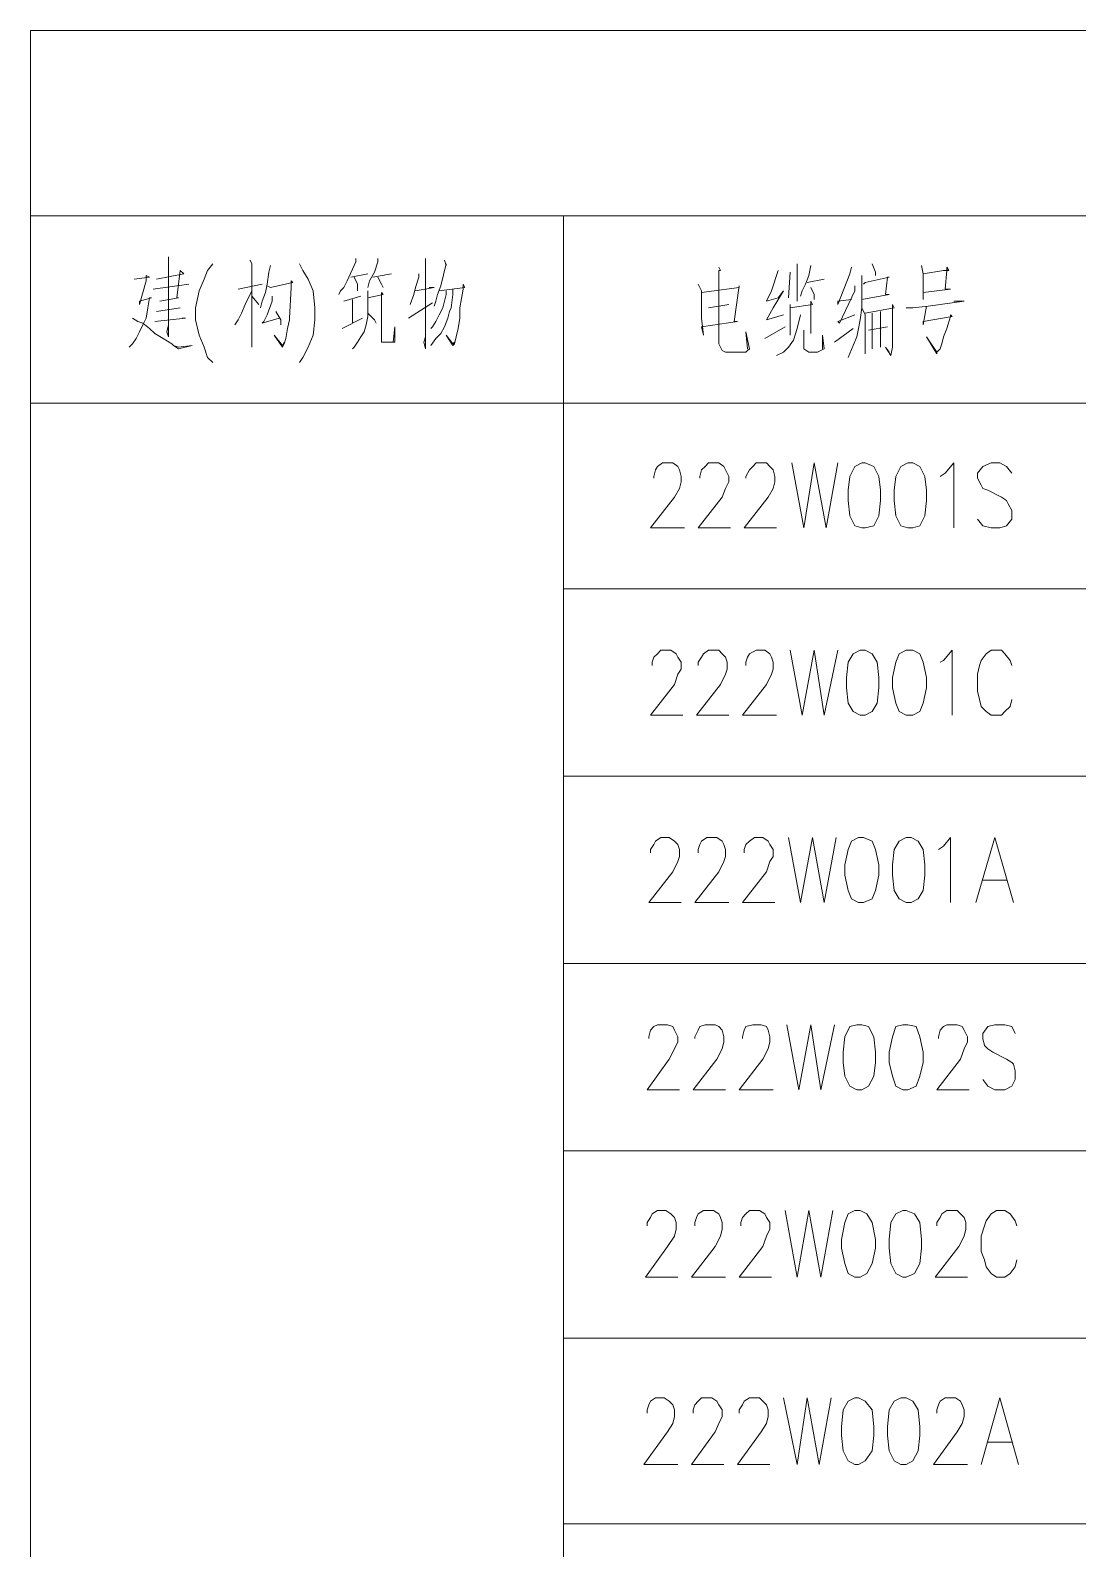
# Model space of a CAD drawing. Header units: millimetres. Extents: x 201 to 11482, y -7821 to 251.
# Drawn here: x 3240 to 3279, y -6773.4 to -6716.8 of the extents above; entities that cross this region are included whole.
import ezdxf

# ---------------------------------------------------------------- set-up
doc = ezdxf.new("R2010")
doc.units = ezdxf.units.MM

msp = doc.modelspace()

# ---------------------------------------------------------------- linework, layer by layer
at = {"color": 0, "lineweight": 18}
for points in [[(3548.745, -6723.713), (3548.745, -6716.792), (3240.008, -6716.792), (3240.008, -6723.713), (3548.745, -6723.713)], [(3240.008, -6723.713), (3240.008, -6730.698), (3259.883, -6730.698), (3259.883, -6723.713)], [(3259.883, -6730.698), (3279.822, -6730.698), (3279.822, -6723.713)], [(3245.151, -6725.237), (3245.151, -6725.491), (3245.151, -6728.222), (3245.088, -6728.031), (3245.151, -6727.777)], [(3244.707, -6726.063), (3245.723, -6725.872), (3245.596, -6725.745), (3245.469, -6726.761), (3245.532, -6726.761), (3244.834, -6726.888)], [(3246.802, -6725.491), (3246.612, -6725.745), (3246.485, -6726.063), (3246.294, -6726.507), (3246.167, -6727.142), (3246.167, -6727.587), (3246.294, -6728.158), (3246.485, -6728.603), (3246.612, -6728.984), (3246.802, -6729.174)], [(3248.199, -6725.364), (3248.263, -6725.491), (3248.263, -6728.603), (3248.263, -6728.412), (3248.263, -6727.968)], [(3248.961, -6725.555), (3248.898, -6725.809), (3248.834, -6726.253), (3248.771, -6726.571), (3248.644, -6726.888), (3248.58, -6727.142)], [(3250.041, -6725.491), (3250.168, -6725.745), (3250.358, -6726.063), (3250.549, -6726.507), (3250.612, -6727.142), (3250.612, -6727.587), (3250.549, -6728.158), (3250.358, -6728.603), (3250.168, -6728.984), (3250.041, -6729.174)], [(3252.136, -6725.301), (3252.136, -6725.428), (3251.819, -6726.126), (3251.692, -6726.38), (3251.565, -6726.507), (3251.501, -6726.634)], [(3252.962, -6725.301), (3252.962, -6725.428), (3252.835, -6725.809), (3252.644, -6726.126), (3252.581, -6726.38)], [(3254.74, -6725.301), (3254.74, -6725.428), (3254.74, -6728.666), (3254.676, -6728.412), (3254.74, -6728.222)], [(3255.438, -6725.364), (3255.502, -6725.555), (3255.502, -6725.491), (3255.311, -6726.317), (3255.184, -6726.634), (3255.121, -6726.888), (3255.057, -6727.079)], [(3265.662, -6725.618), (3265.725, -6725.745), (3265.662, -6725.745), (3265.662, -6726.38), (3265.662, -6727.65), (3265.662, -6728.158), (3265.662, -6728.476), (3265.725, -6728.603), (3265.789, -6728.73), (3265.916, -6728.793), (3266.17, -6728.793), (3266.678, -6728.793), (3266.741, -6728.73), (3266.805, -6728.666), (3266.678, -6728.031), (3266.741, -6728.666)], [(3267.884, -6725.745), (3267.63, -6726.507), (3267.44, -6726.888), (3267.44, -6726.888), (3267.884, -6726.761), (3268.075, -6726.507), (3267.694, -6727.142), (3267.44, -6727.587), (3267.44, -6727.587), (3268.075, -6727.396)], [(3268.329, -6725.809), (3268.265, -6726.761)], [(3268.583, -6725.491), (3268.583, -6726.888)], [(3269.091, -6725.555), (3269.027, -6725.936), (3268.9, -6726.253), (3268.773, -6726.507), (3268.71, -6726.698)], [(3270.615, -6725.618), (3270.551, -6725.872), (3270.107, -6727.015), (3270.107, -6726.888), (3270.615, -6726.825)], [(3271.377, -6725.491), (3271.504, -6725.809), (3271.504, -6725.936)], [(3273.218, -6725.555), (3273.282, -6725.872), (3273.282, -6726.825), (3273.282, -6726.571), (3274.298, -6726.444), (3274.107, -6726.444), (3274.171, -6725.745), (3274.171, -6725.618), (3274.234, -6725.745), (3274.044, -6725.745), (3273.282, -6725.872)], [(3243.881, -6726.063), (3244.453, -6725.999), (3244.326, -6725.936), (3244.326, -6726.126), (3244.072, -6727.015), (3244.072, -6726.888), (3244.516, -6726.761), (3244.453, -6726.761), (3244.389, -6727.142), (3244.326, -6727.523), (3244.199, -6727.777), (3244.072, -6728.031), (3243.945, -6728.285), (3243.818, -6728.476), (3243.691, -6728.603)], [(3244.58, -6726.444), (3245.913, -6726.253)], [(3247.755, -6726.444), (3248.644, -6726.253)], [(3248.834, -6726.317), (3248.961, -6726.38), (3249.787, -6726.19), (3249.723, -6726.126), (3249.723, -6726.253), (3249.723, -6726.38), (3249.66, -6727.523), (3249.66, -6727.587), (3249.596, -6727.904), (3249.533, -6728.285), (3249.469, -6728.476), (3249.406, -6728.603), (3249.088, -6728.158), (3249.406, -6728.539), (3249.469, -6728.412)], [(3251.946, -6725.999), (3252.581, -6725.872)], [(3252.073, -6725.999), (3252.2, -6726.253), (3252.2, -6726.317), (3252.2, -6726.507)], [(3252.771, -6725.999), (3253.47, -6725.872)], [(3252.962, -6725.999), (3253.089, -6726.253), (3253.152, -6726.38)], [(3254.486, -6725.872), (3254.486, -6725.999), (3254.359, -6726.38), (3254.295, -6726.634), (3254.168, -6727.015)], [(3254.359, -6726.507), (3255.057, -6726.38), (3254.994, -6726.38), (3254.867, -6726.38)], [(3255.248, -6726.507), (3256.2, -6726.38), (3256.137, -6726.253), (3256.137, -6726.444), (3256.01, -6727.142), (3256.01, -6727.523), (3255.946, -6727.904), (3255.883, -6728.222), (3255.819, -6728.476), (3255.756, -6728.539), (3255.502, -6728.158), (3255.756, -6728.476), (3255.819, -6728.412)], [(3264.9, -6726.253), (3265.027, -6726.507), (3265.027, -6726.888), (3265.027, -6727.46), (3265.027, -6727.523), (3265.09, -6728.158), (3265.027, -6727.841), (3266.36, -6727.65), (3266.233, -6727.65), (3266.424, -6726.317), (3266.424, -6726.38), (3265.027, -6726.571)], [(3268.964, -6726.19), (3269.599, -6726.063)], [(3269.091, -6726.38), (3269.218, -6726.634), (3269.218, -6726.825)], [(3270.742, -6726.317), (3270.742, -6726.507), (3270.17, -6727.714), (3270.107, -6727.65), (3270.742, -6727.396)], [(3270.996, -6725.936), (3270.996, -6726.19), (3270.996, -6726.698), (3270.996, -6727.142), (3270.932, -6727.587), (3270.869, -6727.904), (3270.805, -6728.222), (3270.678, -6728.539), (3270.488, -6728.984)], [(3271.059, -6726.253), (3271.123, -6726.19), (3272.012, -6725.999), (3271.948, -6725.999), (3271.885, -6726.634), (3272.012, -6726.634), (3270.996, -6726.825)], [(3248.263, -6726.507), (3248.009, -6727.015), (3247.882, -6727.333), (3247.755, -6727.587), (3247.628, -6727.777)], [(3248.263, -6726.698), (3248.517, -6727.015)], [(3249.025, -6726.698), (3249.025, -6726.888), (3248.834, -6727.396), (3248.707, -6727.65), (3248.644, -6727.714), (3249.279, -6727.523)], [(3251.692, -6726.888), (3252.327, -6726.698)], [(3252.581, -6726.507), (3252.581, -6726.761), (3252.581, -6727.142), (3252.581, -6727.46), (3252.517, -6727.777), (3252.454, -6728.031), (3252.327, -6728.222), (3252.2, -6728.412), (3252.073, -6728.603), (3252.009, -6728.666)], [(3252.009, -6726.825), (3252.009, -6727.714)], [(3252.581, -6726.761), (3253.152, -6726.634), (3253.089, -6726.571), (3253.089, -6726.761), (3253.089, -6728.095), (3253.089, -6728.285), (3253.089, -6728.412), (3253.216, -6728.412), (3253.279, -6728.412), (3253.533, -6728.412), (3253.597, -6728.412), (3253.597, -6727.841), (3253.533, -6728.412)], [(3254.105, -6727.523), (3254.994, -6726.952)], [(3255.756, -6726.444), (3255.756, -6726.634), (3255.692, -6727.142), (3255.629, -6727.269), (3255.565, -6727.523), (3255.438, -6727.841), (3255.311, -6728.095), (3255.121, -6728.285), (3254.93, -6728.539)], [(3255.502, -6726.507), (3255.502, -6726.634), (3255.375, -6727.142), (3255.248, -6727.396), (3255.121, -6727.65), (3254.994, -6727.841), (3254.93, -6727.904)], [(3268.329, -6727.142), (3269.154, -6727.015), (3269.091, -6726.888), (3269.091, -6728.095)], [(3272.647, -6727.142), (3272.901, -6727.142), (3273.472, -6727.079), (3274.806, -6726.888), (3274.615, -6726.888), (3274.425, -6726.888)], [(3243.818, -6727.523), (3244.008, -6727.65), (3244.199, -6727.714), (3244.453, -6727.904), (3244.643, -6728.095), (3244.961, -6728.285), (3245.278, -6728.476), (3245.342, -6728.539), (3245.532, -6728.666), (3246.04, -6728.539), (3245.532, -6728.603), (3245.342, -6728.539)], [(3244.643, -6727.65), (3245.786, -6727.523), (3245.723, -6727.523), (3245.659, -6727.523)], [(3244.707, -6727.269), (3245.596, -6727.142)], [(3249.152, -6727.269), (3249.342, -6727.587), (3249.342, -6727.777)], [(3251.628, -6727.904), (3252.39, -6727.523)], [(3252.581, -6727.333), (3252.835, -6727.587), (3252.898, -6727.714)], [(3265.281, -6727.142), (3266.043, -6727.015)], [(3268.71, -6727.396), (3268.583, -6727.904), (3268.456, -6728.349), (3268.265, -6728.603), (3268.075, -6728.793), (3267.821, -6728.92)], [(3268.329, -6727.015), (3268.329, -6727.142), (3268.329, -6727.777), (3268.329, -6727.777), (3268.329, -6728.158)], [(3270.996, -6727.142), (3271.123, -6727.396), (3271.123, -6727.46), (3271.123, -6728.857), (3271.123, -6728.603), (3271.123, -6728.476)], [(3271.123, -6727.333), (3272.202, -6727.142), (3272.139, -6727.015), (3272.139, -6727.206), (3272.139, -6727.904), (3272.139, -6728.285), (3272.139, -6728.603), (3272.075, -6728.92), (3271.885, -6728.603), (3272.012, -6728.793)], [(3271.377, -6727.333), (3271.377, -6728.666)], [(3271.694, -6727.269), (3271.694, -6728.603)], [(3273.409, -6727.079), (3273.282, -6727.777), (3273.282, -6727.65), (3274.361, -6727.46), (3274.298, -6727.396), (3274.298, -6727.46), (3274.171, -6727.904), (3274.044, -6728.222), (3273.98, -6728.476), (3273.917, -6728.666), (3273.79, -6728.793), (3273.79, -6728.857), (3273.409, -6728.222), (3273.79, -6728.793)], [(3267.376, -6728.285), (3268.138, -6727.841)], [(3268.837, -6727.968), (3268.837, -6728.476), (3268.837, -6728.603), (3268.837, -6728.666), (3269.027, -6728.793), (3269.218, -6728.793), (3269.345, -6728.793), (3269.472, -6728.73), (3269.599, -6728.666), (3269.535, -6728.158), (3269.535, -6728.666)], [(3270.678, -6727.904), (3269.98, -6728.412)], [(3271.25, -6727.968), (3271.948, -6727.841)], [(3240.008, -6730.698), (3240.008, -6737.62)], [(3259.883, -6730.698), (3259.883, -6737.62), (3279.822, -6737.62), (3279.822, -6730.698)], [(3263.249, -6733.492), (3263.249, -6733.429), (3263.312, -6733.175), (3263.376, -6733.048), (3263.566, -6732.921), (3263.947, -6732.921), (3264.138, -6733.048), (3264.201, -6733.175), (3264.265, -6733.429), (3264.265, -6733.619), (3264.201, -6733.873), (3264.011, -6734.191), (3263.122, -6735.334), (3264.392, -6735.334)], [(3264.963, -6733.492), (3264.963, -6733.429), (3265.027, -6733.175), (3265.154, -6733.048), (3265.281, -6732.921), (3265.662, -6732.921), (3265.852, -6733.048), (3265.916, -6733.175), (3266.043, -6733.429), (3266.043, -6733.619), (3265.916, -6733.873), (3265.789, -6734.191), (3264.9, -6735.334), (3266.106, -6735.334)], [(3266.678, -6733.492), (3266.678, -6733.429), (3266.805, -6733.175), (3266.932, -6733.048), (3267.059, -6732.921), (3267.44, -6732.921), (3267.567, -6733.048), (3267.694, -6733.175), (3267.757, -6733.429), (3267.757, -6733.619), (3267.694, -6733.873), (3267.503, -6734.191), (3266.614, -6735.334), (3267.821, -6735.334)], [(3268.392, -6732.921), (3268.837, -6735.334), (3269.218, -6732.921), (3269.662, -6735.334), (3270.107, -6732.921)], [(3270.996, -6732.921), (3270.742, -6733.048), (3270.551, -6733.429), (3270.488, -6733.937), (3270.488, -6734.318), (3270.551, -6734.889), (3270.742, -6735.27), (3270.996, -6735.334), (3271.123, -6735.334), (3271.44, -6735.27), (3271.631, -6734.889), (3271.694, -6734.318), (3271.694, -6733.937), (3271.631, -6733.429), (3271.44, -6733.048), (3271.123, -6732.921), (3270.996, -6732.921)], [(3272.71, -6732.921), (3272.456, -6733.048), (3272.266, -6733.429), (3272.202, -6733.937), (3272.202, -6734.318), (3272.266, -6734.889), (3272.456, -6735.27), (3272.71, -6735.334), (3272.901, -6735.334), (3273.155, -6735.27), (3273.345, -6734.889), (3273.409, -6734.318), (3273.409, -6733.937), (3273.345, -6733.429), (3273.155, -6733.048), (3272.901, -6732.921), (3272.71, -6732.921)], [(3273.917, -6733.429), (3274.107, -6733.302), (3274.425, -6732.921), (3274.425, -6735.334)], [(3276.584, -6733.302), (3276.393, -6733.048), (3276.139, -6732.921), (3275.822, -6732.921), (3275.504, -6733.048), (3275.314, -6733.302), (3275.314, -6733.492), (3275.441, -6733.746), (3275.504, -6733.873), (3275.695, -6733.937), (3276.203, -6734.191), (3276.393, -6734.318), (3276.457, -6734.445), (3276.584, -6734.699), (3276.584, -6735.016), (3276.393, -6735.27), (3276.139, -6735.334), (3275.822, -6735.334), (3275.504, -6735.27), (3275.314, -6735.016)], [(3240.008, -6737.62), (3240.008, -6744.605)], [(3259.883, -6737.62), (3259.883, -6744.605), (3279.822, -6744.605), (3279.822, -6737.62)], [(3263.185, -6740.477), (3263.185, -6740.35), (3263.249, -6740.16), (3263.376, -6740.033), (3263.503, -6739.906), (3263.884, -6739.906), (3264.074, -6740.033), (3264.138, -6740.16), (3264.265, -6740.35), (3264.265, -6740.604), (3264.138, -6740.795), (3264.011, -6741.176), (3263.122, -6742.319), (3264.328, -6742.319)], [(3264.9, -6740.477), (3264.9, -6740.35), (3265.027, -6740.16), (3265.09, -6740.033), (3265.281, -6739.906), (3265.662, -6739.906), (3265.789, -6740.033), (3265.916, -6740.16), (3265.979, -6740.35), (3265.979, -6740.604), (3265.916, -6740.795), (3265.725, -6741.176), (3264.836, -6742.319), (3266.043, -6742.319)], [(3266.678, -6740.477), (3266.678, -6740.35), (3266.741, -6740.16), (3266.805, -6740.033), (3267.059, -6739.906), (3267.376, -6739.906), (3267.567, -6740.033), (3267.63, -6740.16), (3267.694, -6740.35), (3267.694, -6740.604), (3267.63, -6740.795), (3267.44, -6741.176), (3266.551, -6742.319), (3267.821, -6742.319)], [(3268.329, -6739.906), (3268.773, -6742.319), (3269.218, -6739.906), (3269.599, -6742.319), (3270.107, -6739.906)], [(3270.932, -6739.906), (3270.678, -6740.033), (3270.488, -6740.35), (3270.424, -6740.922), (3270.424, -6741.303), (3270.488, -6741.874), (3270.678, -6742.192), (3270.932, -6742.319), (3271.123, -6742.319), (3271.377, -6742.192), (3271.567, -6741.874), (3271.631, -6741.303), (3271.631, -6740.922), (3271.567, -6740.35), (3271.377, -6740.033), (3271.123, -6739.906), (3270.932, -6739.906)], [(3272.647, -6739.906), (3272.393, -6740.033), (3272.266, -6740.35), (3272.139, -6740.922), (3272.139, -6741.303), (3272.266, -6741.874), (3272.393, -6742.192), (3272.647, -6742.319), (3272.901, -6742.319), (3273.155, -6742.192), (3273.282, -6741.874), (3273.409, -6741.303), (3273.409, -6740.922), (3273.282, -6740.35), (3273.155, -6740.033), (3272.901, -6739.906), (3272.647, -6739.906)], [(3273.917, -6740.35), (3274.044, -6740.287), (3274.361, -6739.906), (3274.361, -6742.319)], [(3276.584, -6740.477), (3276.52, -6740.287), (3276.33, -6740.033), (3276.203, -6739.906), (3275.822, -6739.906), (3275.631, -6740.033), (3275.441, -6740.287), (3275.377, -6740.477), (3275.314, -6740.795), (3275.314, -6741.43), (3275.377, -6741.747), (3275.441, -6742.001), (3275.631, -6742.192), (3275.822, -6742.319), (3276.203, -6742.319), (3276.33, -6742.192), (3276.52, -6742.001), (3276.584, -6741.747)], [(3240.008, -6744.605), (3240.008, -6751.59)], [(3259.883, -6744.605), (3259.883, -6751.59), (3279.822, -6751.59), (3279.822, -6744.605)], [(3263.122, -6747.462), (3263.122, -6747.335), (3263.249, -6747.145), (3263.312, -6747.018), (3263.503, -6746.891), (3263.82, -6746.891), (3264.011, -6747.018), (3264.138, -6747.145), (3264.201, -6747.335), (3264.201, -6747.589), (3264.138, -6747.78), (3263.947, -6748.161), (3263.058, -6749.304), (3264.265, -6749.304)], [(3264.9, -6747.462), (3264.9, -6747.335), (3264.963, -6747.145), (3265.027, -6747.018), (3265.217, -6746.891), (3265.598, -6746.891), (3265.789, -6747.018), (3265.852, -6747.145), (3265.916, -6747.335), (3265.916, -6747.589), (3265.852, -6747.78), (3265.662, -6748.161), (3264.773, -6749.304), (3266.043, -6749.304)], [(3266.614, -6747.462), (3266.614, -6747.335), (3266.678, -6747.145), (3266.805, -6747.018), (3266.995, -6746.891), (3267.313, -6746.891), (3267.503, -6747.018), (3267.567, -6747.145), (3267.694, -6747.335), (3267.694, -6747.589), (3267.567, -6747.78), (3267.44, -6748.161), (3266.551, -6749.304), (3267.757, -6749.304)], [(3268.265, -6746.891), (3268.71, -6749.304), (3269.154, -6746.891), (3269.599, -6749.304), (3270.043, -6746.891)], [(3270.869, -6746.891), (3270.615, -6747.018), (3270.488, -6747.335), (3270.361, -6747.907), (3270.361, -6748.288), (3270.488, -6748.859), (3270.615, -6749.177), (3270.869, -6749.304), (3271.059, -6749.304), (3271.377, -6749.177), (3271.504, -6748.859), (3271.631, -6748.288), (3271.631, -6747.907), (3271.504, -6747.335), (3271.377, -6747.018), (3271.059, -6746.891), (3270.869, -6746.891)], [(3272.647, -6746.891), (3272.393, -6747.018), (3272.202, -6747.335), (3272.139, -6747.907), (3272.139, -6748.288), (3272.202, -6748.859), (3272.393, -6749.177), (3272.647, -6749.304), (3272.837, -6749.304), (3273.091, -6749.177), (3273.282, -6748.859), (3273.345, -6748.288), (3273.345, -6747.907), (3273.282, -6747.335), (3273.091, -6747.018), (3272.837, -6746.891), (3272.647, -6746.891)], [(3273.853, -6747.335), (3274.044, -6747.208), (3274.298, -6746.891), (3274.298, -6749.304)], [(3275.25, -6749.304), (3275.949, -6746.891), (3276.647, -6749.304)], [(3275.504, -6748.478), (3276.393, -6748.478)], [(3240.008, -6751.59), (3240.008, -6758.575)], [(3259.883, -6751.59), (3259.883, -6758.575), (3279.822, -6758.575)], [(3263.058, -6754.384), (3263.058, -6754.32), (3263.122, -6754.066), (3263.249, -6753.939), (3263.376, -6753.876), (3263.757, -6753.876), (3263.947, -6753.939), (3264.011, -6754.066), (3264.138, -6754.32), (3264.138, -6754.511), (3264.011, -6754.765), (3263.82, -6755.146), (3262.995, -6756.289), (3264.201, -6756.289)], [(3264.773, -6754.384), (3264.773, -6754.32), (3264.9, -6754.066), (3264.963, -6753.939), (3265.154, -6753.876), (3265.535, -6753.876), (3265.662, -6753.939), (3265.789, -6754.066), (3265.852, -6754.32), (3265.852, -6754.511), (3265.789, -6754.765), (3265.598, -6755.146), (3264.709, -6756.289), (3265.916, -6756.289)], [(3266.551, -6754.384), (3266.551, -6754.32), (3266.614, -6754.066), (3266.678, -6753.939), (3266.932, -6753.876), (3267.249, -6753.876), (3267.44, -6753.939), (3267.503, -6754.066), (3267.567, -6754.32), (3267.567, -6754.511), (3267.503, -6754.765), (3267.313, -6755.146), (3266.424, -6756.289), (3267.694, -6756.289)], [(3268.202, -6753.876), (3268.646, -6756.289), (3269.091, -6753.876), (3269.472, -6756.289), (3269.98, -6753.876)], [(3270.805, -6753.876), (3270.551, -6753.939), (3270.361, -6754.32), (3270.297, -6754.892), (3270.297, -6755.273), (3270.361, -6755.781), (3270.551, -6756.162), (3270.805, -6756.289), (3270.996, -6756.289), (3271.25, -6756.162), (3271.44, -6755.781), (3271.504, -6755.273), (3271.504, -6754.892), (3271.44, -6754.32), (3271.25, -6753.939), (3270.996, -6753.876), (3270.805, -6753.876)], [(3272.52, -6753.876), (3272.266, -6753.939), (3272.139, -6754.32), (3272.012, -6754.892), (3272.012, -6755.273), (3272.139, -6755.781), (3272.266, -6756.162), (3272.52, -6756.289), (3272.71, -6756.289), (3273.028, -6756.162), (3273.155, -6755.781), (3273.282, -6755.273), (3273.282, -6754.892), (3273.155, -6754.32), (3273.028, -6753.939), (3272.71, -6753.876), (3272.52, -6753.876)], [(3273.853, -6754.384), (3273.853, -6754.32), (3273.917, -6754.066), (3274.044, -6753.939), (3274.171, -6753.876), (3274.552, -6753.876), (3274.742, -6753.939), (3274.806, -6754.066), (3274.933, -6754.32), (3274.933, -6754.511), (3274.806, -6754.765), (3274.679, -6755.146), (3273.79, -6756.289), (3274.996, -6756.289)], [(3276.711, -6754.193), (3276.584, -6753.939), (3276.33, -6753.876), (3275.949, -6753.876), (3275.695, -6753.939), (3275.504, -6754.193), (3275.504, -6754.384), (3275.568, -6754.638), (3275.695, -6754.765), (3275.885, -6754.892), (3276.393, -6755.146), (3276.584, -6755.273), (3276.647, -6755.336), (3276.711, -6755.59), (3276.711, -6755.908), (3276.584, -6756.162), (3276.33, -6756.289), (3275.949, -6756.289), (3275.695, -6756.162), (3275.504, -6755.908)], [(3240.008, -6758.575), (3240.008, -6765.56)], [(3259.883, -6758.575), (3259.883, -6765.56), (3279.822, -6765.56)], [(3262.995, -6761.369), (3262.995, -6761.242), (3263.122, -6761.051), (3263.185, -6760.924), (3263.376, -6760.797), (3263.693, -6760.797), (3263.884, -6760.924), (3264.011, -6761.051), (3264.074, -6761.242), (3264.074, -6761.496), (3264.011, -6761.75), (3263.757, -6762.131), (3262.931, -6763.274), (3264.138, -6763.274)], [(3264.773, -6761.369), (3264.773, -6761.242), (3264.836, -6761.051), (3264.9, -6760.924), (3265.09, -6760.797), (3265.471, -6760.797), (3265.662, -6760.924), (3265.725, -6761.051), (3265.789, -6761.242), (3265.789, -6761.496), (3265.725, -6761.75), (3265.535, -6762.131), (3264.646, -6763.274), (3265.916, -6763.274)], [(3266.487, -6761.369), (3266.487, -6761.242), (3266.551, -6761.051), (3266.678, -6760.924), (3266.805, -6760.797), (3267.186, -6760.797), (3267.376, -6760.924), (3267.44, -6761.051), (3267.567, -6761.242), (3267.567, -6761.496), (3267.44, -6761.75), (3267.313, -6762.131), (3266.424, -6763.274), (3267.63, -6763.274)], [(3268.138, -6760.797), (3268.583, -6763.274), (3269.027, -6760.797), (3269.472, -6763.274), (3269.916, -6760.797)], [(3270.742, -6760.797), (3270.488, -6760.924), (3270.361, -6761.242), (3270.234, -6761.877), (3270.234, -6762.194), (3270.361, -6762.766), (3270.488, -6763.147), (3270.742, -6763.274), (3270.932, -6763.274), (3271.186, -6763.147), (3271.377, -6762.766), (3271.504, -6762.194), (3271.504, -6761.877), (3271.377, -6761.242), (3271.186, -6760.924), (3270.932, -6760.797), (3270.742, -6760.797)], [(3272.52, -6760.797), (3272.266, -6760.924), (3272.075, -6761.242), (3272.012, -6761.877), (3272.012, -6762.194), (3272.075, -6762.766), (3272.266, -6763.147), (3272.52, -6763.274), (3272.647, -6763.274), (3272.964, -6763.147), (3273.155, -6762.766), (3273.218, -6762.194), (3273.218, -6761.877), (3273.155, -6761.242), (3272.964, -6760.924), (3272.647, -6760.797), (3272.52, -6760.797)], [(3273.79, -6761.369), (3273.79, -6761.242), (3273.917, -6761.051), (3273.98, -6760.924), (3274.171, -6760.797), (3274.552, -6760.797), (3274.679, -6760.924), (3274.806, -6761.051), (3274.869, -6761.242), (3274.869, -6761.496), (3274.806, -6761.75), (3274.615, -6762.131), (3273.726, -6763.274), (3274.933, -6763.274)], [(3276.774, -6761.369), (3276.711, -6761.178), (3276.52, -6760.924), (3276.33, -6760.797), (3276.012, -6760.797), (3275.822, -6760.924), (3275.631, -6761.178), (3275.568, -6761.369), (3275.441, -6761.75), (3275.441, -6762.321), (3275.568, -6762.639), (3275.631, -6762.893), (3275.822, -6763.147), (3276.012, -6763.274), (3276.33, -6763.274), (3276.52, -6763.147), (3276.711, -6762.893), (3276.774, -6762.639)], [(3240.008, -6765.56), (3240.008, -6772.481)], [(3259.883, -6765.56), (3259.883, -6772.481), (3279.822, -6772.481)], [(3262.995, -6768.354), (3262.995, -6768.227), (3263.058, -6768.036), (3263.122, -6767.909), (3263.312, -6767.782), (3263.63, -6767.782), (3263.82, -6767.909), (3263.947, -6768.036), (3264.011, -6768.227), (3264.011, -6768.481), (3263.947, -6768.735), (3263.757, -6769.052), (3262.868, -6770.259), (3264.138, -6770.259)], [(3264.709, -6768.354), (3264.709, -6768.227), (3264.773, -6768.036), (3264.9, -6767.909), (3265.027, -6767.782), (3265.408, -6767.782), (3265.598, -6767.909), (3265.662, -6768.036), (3265.789, -6768.227), (3265.789, -6768.481), (3265.662, -6768.735), (3265.535, -6769.052), (3264.646, -6770.259), (3265.852, -6770.259)], [(3266.424, -6768.354), (3266.424, -6768.227), (3266.551, -6768.036), (3266.614, -6767.909), (3266.805, -6767.782), (3267.186, -6767.782), (3267.313, -6767.909), (3267.44, -6768.036), (3267.503, -6768.227), (3267.503, -6768.481), (3267.44, -6768.735), (3267.249, -6769.052), (3266.36, -6770.259), (3267.567, -6770.259)], [(3268.075, -6767.782), (3268.583, -6770.259), (3268.964, -6767.782), (3269.408, -6770.259), (3269.853, -6767.782)], [(3270.742, -6767.782), (3270.488, -6767.909), (3270.297, -6768.227), (3270.234, -6768.862), (3270.234, -6769.179), (3270.297, -6769.751), (3270.488, -6770.132), (3270.742, -6770.259), (3270.869, -6770.259), (3271.123, -6770.132), (3271.377, -6769.751), (3271.44, -6769.179), (3271.44, -6768.862), (3271.377, -6768.227), (3271.123, -6767.909), (3270.869, -6767.782), (3270.742, -6767.782)], [(3272.456, -6767.782), (3272.202, -6767.909), (3272.012, -6768.227), (3271.948, -6768.862), (3271.948, -6769.179), (3272.012, -6769.751), (3272.202, -6770.132), (3272.456, -6770.259), (3272.647, -6770.259), (3272.901, -6770.132), (3273.091, -6769.751), (3273.155, -6769.179), (3273.155, -6768.862), (3273.091, -6768.227), (3272.901, -6767.909), (3272.647, -6767.782), (3272.456, -6767.782)], [(3273.79, -6768.354), (3273.79, -6768.227), (3273.853, -6768.036), (3273.917, -6767.909), (3274.107, -6767.782), (3274.488, -6767.782), (3274.679, -6767.909), (3274.742, -6768.036), (3274.806, -6768.227), (3274.806, -6768.481), (3274.742, -6768.735), (3274.552, -6769.052), (3273.663, -6770.259), (3274.933, -6770.259)], [(3275.441, -6770.259), (3276.139, -6767.782), (3276.838, -6770.259)], [(3275.695, -6769.433), (3276.584, -6769.433)], [(3240.008, -6772.481), (3240.008, -6779.466)], [(3259.883, -6772.481), (3259.883, -6779.466), (3279.822, -6779.466)]]:
    msp.add_lwpolyline(points, dxfattribs=at)

doc.saveas('drawing.dxf')
